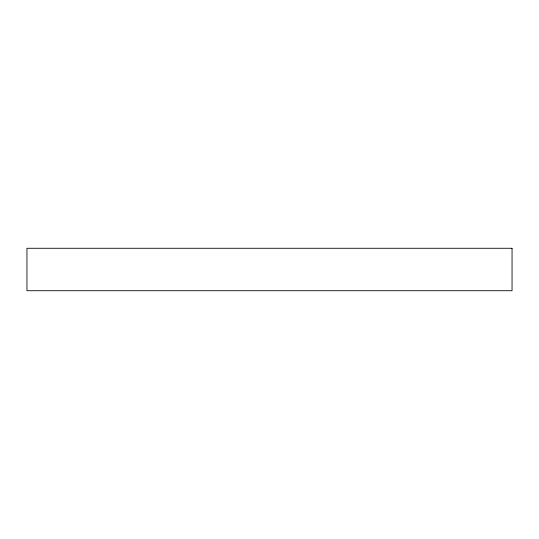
<?xml version="1.0" encoding="UTF-8"?>
<svg xmlns="http://www.w3.org/2000/svg" width="539" height="539" viewBox="0 0 539 539"><rect width="100%" height="100%" fill="white"/><g stroke="black" fill="none" stroke-linecap="round" stroke-linejoin="round"><path stroke-width="0.81" d="M512.05 248.277L26.95 248.277L26.95 290.723L512.05 290.723L512.05 248.277"/></g></svg>
